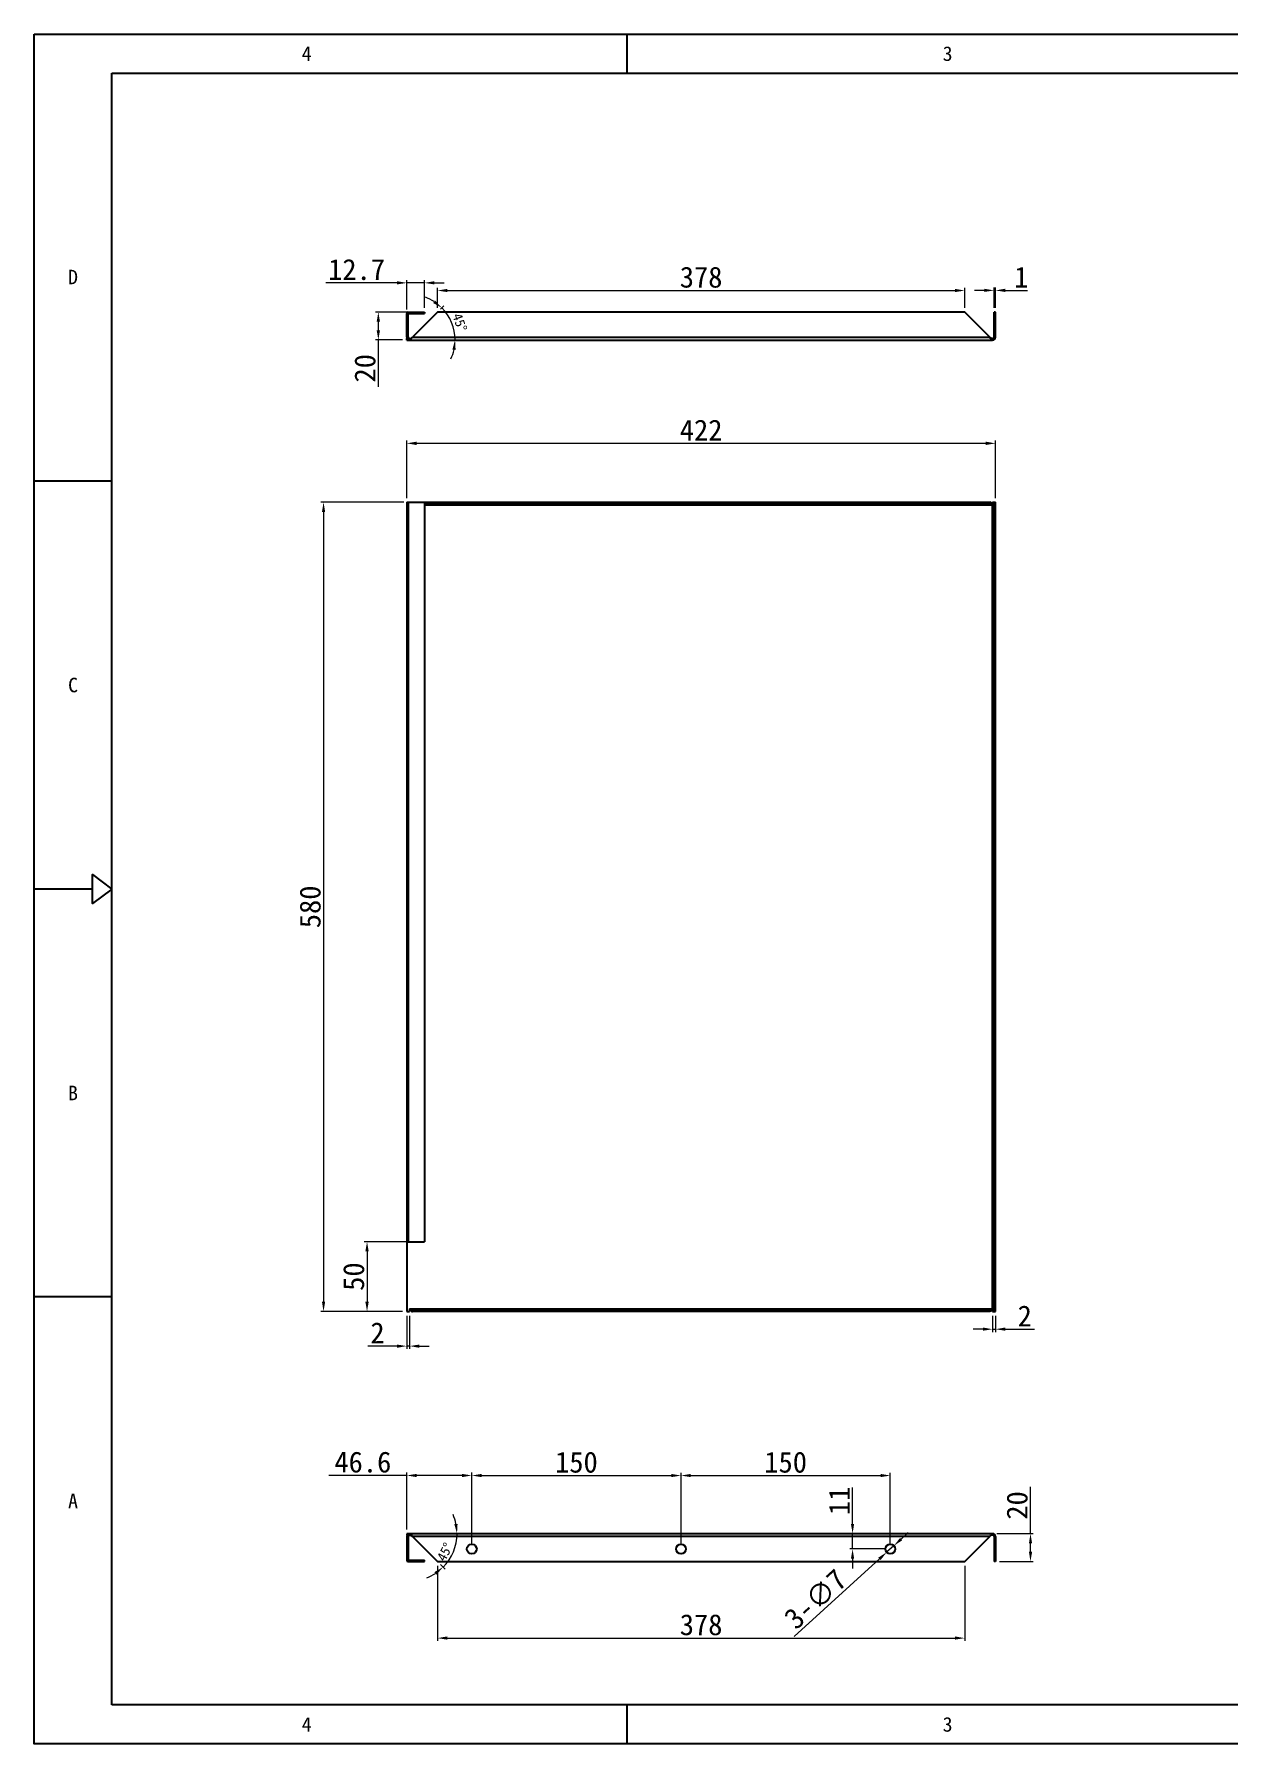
# Model space of a CAD drawing. Header units: millimetres. Extents: x 13106 to 40242, y 18888 to 28426.
# Drawn here: x 30254 to 31111, y 25378 to 26603 of the extents above; entities that cross this region are included whole.
import ezdxf
from ezdxf.enums import TextEntityAlignment as Align

# ---------------------------------------------------------------- set-up
doc = ezdxf.new("R2010")
doc.units = ezdxf.units.MM
doc.header["$PDSIZE"] = -1
doc.layers.add('02___PRT_ALL_AXES', color=7, linetype='Continuous')
doc.layers.add('print', color=30, linetype='Continuous')
doc.layers.add('dim', color=2, linetype='Continuous', lineweight=9)
doc.styles.add('Dartop', font='')
doc.styles.get('Dartop').set_extended_font_data('FangSong_GB2312')
doc.dimstyles.new('3', dxfattribs={"dimtxt": 15, "dimasz": 7, "dimexe": 2, "dimexo": 3, "dimgap": 2, "dimtad": 1, "dimzin": 9, "dimdsep": 46, "dimtxsty": 'Standard', "dimcen": 1, "dimadec": 1, "dimazin": 2, "dimtfac": 0.5, "dimtmove": 0, "dimatfit": 3, "dimfxl": 0, "dimtolj": 1, "dimlwd": 9, "dimlwe": 9, "dimarcsym": 0})

# ---------------------------------------------------------------- blocks, each defined once
blk = doc.blocks.new('*D74')
at = {"layer": 'Defpoints', "color": 0, "lineweight": 9, "transparency": 16777216}
for p in [(30543.3, 25508.2), (30921.3, 25508.2), (30921.3, 25453.3)]:
    blk.add_point(p, dxfattribs=at)
at = {"layer": 'dim', "color": 0, "lineweight": 9, "transparency": 16777216}
for p, q in [((30543.3, 25505.2), (30543.3, 25451.3)), ((30921.3, 25505.2), (30921.3, 25451.3)), ((30550.3, 25453.3), (30914.3, 25453.3))]:
    blk.add_line(p, q, dxfattribs=at)
for points in [[(30550.3, 25454.5), (30550.3, 25452.2), (30543.3, 25453.3)], [(30914.3, 25454.5), (30914.3, 25452.2), (30921.3, 25453.3)]]:
    blk.add_solid(points, dxfattribs=at)
at = {"layer": 'dim', "color": 0, "lineweight": 9, "transparency": 16777216, "insert": (30732.3, 25462.8), "char_height": 15, "attachment_point": 5}
blk.add_mtext('\\A1;378', dxfattribs=at)
blk = doc.blocks.new('*D75')
at = {"layer": 'Defpoints', "color": 0, "lineweight": 9, "transparency": 16777216}
for p in [(30717.9, 25569.8), (30567.9, 25517.2), (30717.9, 25517.2)]:
    blk.add_point(p, dxfattribs=at)
at = {"layer": 'dim', "color": 0, "lineweight": 9, "transparency": 16777216}
for p, q in [((30567.9, 25520.2), (30567.9, 25571.8)), ((30717.9, 25520.2), (30717.9, 25571.8)), ((30574.9, 25569.8), (30710.9, 25569.8))]:
    blk.add_line(p, q, dxfattribs=at)
for points in [[(30574.9, 25571), (30574.9, 25568.7), (30567.9, 25569.8)], [(30710.9, 25571), (30710.9, 25568.7), (30717.9, 25569.8)]]:
    blk.add_solid(points, dxfattribs=at)
at = {"layer": 'dim', "color": 0, "lineweight": 9, "transparency": 16777216, "insert": (30642.9, 25579.3), "char_height": 15, "attachment_point": 5}
blk.add_mtext('\\A1;150', dxfattribs=at)
blk = doc.blocks.new('*D76')
at = {"layer": 'Defpoints', "color": 0, "lineweight": 9, "transparency": 16777216}
for p in [(30867.9, 25569.8), (30717.9, 25517.2), (30867.9, 25517.2)]:
    blk.add_point(p, dxfattribs=at)
at = {"layer": 'dim', "color": 0, "lineweight": 9, "transparency": 16777216}
for p, q in [((30717.9, 25520.2), (30717.9, 25571.8)), ((30867.9, 25520.2), (30867.9, 25571.8)), ((30724.9, 25569.8), (30860.9, 25569.8))]:
    blk.add_line(p, q, dxfattribs=at)
for points in [[(30724.9, 25571), (30724.9, 25568.7), (30717.9, 25569.8)], [(30860.9, 25571), (30860.9, 25568.7), (30867.9, 25569.8)]]:
    blk.add_solid(points, dxfattribs=at)
at = {"layer": 'dim', "color": 0, "lineweight": 9, "transparency": 16777216, "insert": (30792.9, 25579.3), "char_height": 15, "attachment_point": 5}
blk.add_mtext('\\A1;150', dxfattribs=at)
blk = doc.blocks.new('*D77')
at = {"layer": 'Defpoints', "color": 0, "lineweight": 9, "transparency": 16777216}
for p in [(30524.4, 26403.7), (30500.9, 26383.7), (30521.3, 26383.7)]:
    blk.add_point(p, dxfattribs=at)
at = {"layer": 'dim', "color": 0, "lineweight": 9, "transparency": 16777216}
for p, q in [((30521.4, 26403.7), (30498.9, 26403.7)), ((30500.9, 26396.7), (30500.9, 26390.7)), ((30518.3, 26383.7), (30498.9, 26383.7)), ((30500.9, 26383.7), (30500.9, 26350.2))]:
    blk.add_line(p, q, dxfattribs=at)
for points in [[(30499.7, 26396.7), (30502.1, 26396.7), (30500.9, 26403.7)], [(30499.7, 26390.7), (30502.1, 26390.7), (30500.9, 26383.7)]]:
    blk.add_solid(points, dxfattribs=at)
at = {"layer": 'dim', "color": 0, "lineweight": 9, "transparency": 16777216, "insert": (30491.4, 26363.4), "char_height": 15, "attachment_point": 5, "rotation": 90}
blk.add_mtext('\\A1;20', dxfattribs=at)
blk = doc.blocks.new('*D78')
at = {"layer": 'Defpoints', "color": 0, "lineweight": 9, "transparency": 16777216}
for p in [(30521.3, 26424.6), (30521.3, 26402.6), (30534, 26403.7)]:
    blk.add_point(p, dxfattribs=at)
at = {"layer": 'dim', "color": 0, "lineweight": 9, "transparency": 16777216}
for p, q in [((30514.3, 26424.6), (30463.3, 26424.6)), ((30521.3, 26405.6), (30521.3, 26426.6)), ((30534, 26424.6), (30521.3, 26424.6)), ((30534, 26406.7), (30534, 26426.6)), ((30541, 26424.6), (30548, 26424.6))]:
    blk.add_line(p, q, dxfattribs=at)
for points in [[(30514.3, 26425.8), (30514.3, 26423.5), (30521.3, 26424.6)], [(30541, 26425.8), (30541, 26423.5), (30534, 26424.6)]]:
    blk.add_solid(points, dxfattribs=at)
at = {"layer": 'dim', "color": 0, "lineweight": 9, "transparency": 16777216, "insert": (30485.3, 26434.1), "char_height": 15, "attachment_point": 5}
blk.add_mtext('\\A1;12.7', dxfattribs=at)
blk = doc.blocks.new('*D79')
at = {"layer": 'Defpoints', "color": 0, "lineweight": 9, "transparency": 16777216}
for p in [(30921.3, 26419.1), (30543.3, 26403.7), (30921.3, 26403.7)]:
    blk.add_point(p, dxfattribs=at)
at = {"layer": 'dim', "color": 0, "lineweight": 9, "transparency": 16777216}
for p, q in [((30543.3, 26406.7), (30543.3, 26421.1)), ((30550.3, 26419.1), (30914.3, 26419.1)), ((30921.3, 26406.7), (30921.3, 26421.1))]:
    blk.add_line(p, q, dxfattribs=at)
for points in [[(30550.3, 26420.3), (30550.3, 26418), (30543.3, 26419.1)], [(30914.3, 26420.3), (30914.3, 26418), (30921.3, 26419.1)]]:
    blk.add_solid(points, dxfattribs=at)
at = {"layer": 'dim', "color": 0, "lineweight": 9, "transparency": 16777216, "insert": (30732.3, 26428.6), "char_height": 15, "attachment_point": 5}
blk.add_mtext('\\A1;378', dxfattribs=at)
blk = doc.blocks.new('*D80')
at = {"layer": 'Defpoints', "color": 0, "lineweight": 9, "transparency": 16777216}
for p in [(30941.3, 25528.2), (30968.4, 25528.2), (30943.3, 25508.2)]:
    blk.add_point(p, dxfattribs=at)
at = {"layer": 'dim', "color": 0, "lineweight": 9, "transparency": 16777216}
for p, q in [((30968.4, 25528.2), (30968.4, 25561.7)), ((30944.3, 25528.2), (30970.4, 25528.2)), ((30968.4, 25515.2), (30968.4, 25521.2)), ((30946.3, 25508.2), (30970.4, 25508.2))]:
    blk.add_line(p, q, dxfattribs=at)
for points in [[(30967.3, 25521.2), (30969.6, 25521.2), (30968.4, 25528.2)], [(30967.3, 25515.2), (30969.6, 25515.2), (30968.4, 25508.2)]]:
    blk.add_solid(points, dxfattribs=at)
at = {"layer": 'dim', "color": 0, "lineweight": 9, "transparency": 16777216, "insert": (30958.9, 25548.4), "char_height": 15, "attachment_point": 5, "rotation": 90}
blk.add_mtext('\\A1;20', dxfattribs=at)
blk = doc.blocks.new('*D81')
at = {"layer": 'Defpoints', "color": 0, "lineweight": 9, "transparency": 16777216}
for p in [(30529.8, 25737.4), (30492.8, 25687.4), (30521.3, 25687.4)]:
    blk.add_point(p, dxfattribs=at)
at = {"layer": 'dim', "color": 0, "lineweight": 9, "transparency": 16777216}
for p, q in [((30526.8, 25737.4), (30490.8, 25737.4)), ((30492.8, 25730.4), (30492.8, 25694.4)), ((30518.3, 25687.4), (30490.8, 25687.4))]:
    blk.add_line(p, q, dxfattribs=at)
for points in [[(30491.6, 25730.4), (30494, 25730.4), (30492.8, 25737.4)], [(30491.6, 25694.4), (30494, 25694.4), (30492.8, 25687.4)]]:
    blk.add_solid(points, dxfattribs=at)
at = {"layer": 'dim', "color": 0, "lineweight": 9, "transparency": 16777216, "insert": (30483.3, 25712.4), "char_height": 15, "attachment_point": 5, "rotation": 90}
blk.add_mtext('\\A1;50', dxfattribs=at)
blk = doc.blocks.new('*D82')
at = {"layer": 'Defpoints', "color": 0, "lineweight": 9, "transparency": 16777216}
for p in [(30543.3, 26403.7), (30551.5, 26400), (30521.3, 26383.7), (30525.3, 26385.7), (30941.3, 26383.7)]:
    blk.add_point(p, dxfattribs=at)
at = {"layer": 'dim', "color": 0, "lineweight": 9, "transparency": 16777216}
blk.add_line((30545.4, 26405.8), (30547.8, 26408.1), dxfattribs=at)
for start, end in [(57.3218, 69.6437), (0, 45), (335.3563, 347.6782)]:
    blk.add_arc((30523.3, 26383.7), 32.6, start, end, dxfattribs=at)
for points in [[(30541.6, 26412), (30540.2, 26410.2), (30546.4, 26406.7)], [(30554, 26376.8), (30556.3, 26376.6), (30555.9, 26383.7)]]:
    blk.add_solid(points, dxfattribs=at)
at = {"layer": 'dim', "color": 0, "lineweight": 9, "transparency": 16777216, "insert": (30559.3, 26396.3), "char_height": 7, "attachment_point": 5, "rotation": 289.3661}
blk.add_mtext('\\A1;45°', dxfattribs=at)
blk = doc.blocks.new('*D83')
at = {"layer": 'Defpoints', "color": 0, "lineweight": 9, "transparency": 16777216}
for p in [(30521.3, 25528.2), (30525.3, 25526.2), (30941.3, 25528.2), (30556.1, 25519.4), (30543.3, 25508.2)]:
    blk.add_point(p, dxfattribs=at)
at = {"layer": 'dim', "color": 0, "lineweight": 9, "transparency": 16777216}
blk.add_line((30545.4, 25506), (30548.7, 25502.7), dxfattribs=at)
for start, end in [(11.8328, 23.6656), (315, 360), (291.3344, 303.1672)]:
    blk.add_arc((30523.3, 25528.2), 34, start, end, dxfattribs=at)
for points in [[(30557.7, 25535.2), (30555.4, 25535), (30557.3, 25528.2)], [(30541.1, 25500.6), (30542.6, 25498.8), (30547.3, 25504.2)]]:
    blk.add_solid(points, dxfattribs=at)
at = {"layer": 'dim', "color": 0, "lineweight": 9, "transparency": 16777216, "insert": (30548.6, 25515.1), "char_height": 7, "attachment_point": 5, "rotation": 62.7242}
blk.add_mtext('\\A1;45°', dxfattribs=at)
blk = doc.blocks.new('*D84')
at = {"layer": 'Defpoints', "color": 0, "lineweight": 9, "transparency": 16777216}
for p in [(30840.9, 25528.2), (30867.9, 25528.2), (30867.9, 25517.2)]:
    blk.add_point(p, dxfattribs=at)
at = {"layer": 'dim', "color": 0, "lineweight": 9, "transparency": 16777216}
for p, q in [((30840.9, 25535.2), (30840.9, 25561.2)), ((30864.9, 25528.2), (30838.9, 25528.2)), ((30840.9, 25517.2), (30840.9, 25528.2)), ((30864.9, 25517.2), (30838.9, 25517.2)), ((30840.9, 25510.2), (30840.9, 25503.2))]:
    blk.add_line(p, q, dxfattribs=at)
for points in [[(30839.7, 25535.2), (30842, 25535.2), (30840.9, 25528.2)], [(30839.7, 25510.2), (30842, 25510.2), (30840.9, 25517.2)]]:
    blk.add_solid(points, dxfattribs=at)
at = {"layer": 'dim', "color": 0, "lineweight": 9, "transparency": 16777216, "insert": (30831.4, 25551.7), "char_height": 15, "attachment_point": 5, "rotation": 90}
blk.add_mtext('\\A1;11', dxfattribs=at)
blk = doc.blocks.new('*D87')
at = {"layer": 'Defpoints', "color": 0, "lineweight": 9, "transparency": 16777216}
for p in [(30521.3, 25687.4), (30523.3, 25687.4), (30521.3, 25662.6)]:
    blk.add_point(p, dxfattribs=at)
at = {"layer": 'dim', "color": 0, "lineweight": 9, "transparency": 16777216}
for p, q in [((30521.3, 25684.4), (30521.3, 25660.6)), ((30523.3, 25684.4), (30523.3, 25660.6)), ((30514.3, 25662.6), (30493.3, 25662.6)), ((30523.3, 25662.6), (30521.3, 25662.6)), ((30530.3, 25662.6), (30537.3, 25662.6))]:
    blk.add_line(p, q, dxfattribs=at)
for points in [[(30514.3, 25663.7), (30514.3, 25661.4), (30521.3, 25662.6)], [(30530.3, 25663.7), (30530.3, 25661.4), (30523.3, 25662.6)]]:
    blk.add_solid(points, dxfattribs=at)
at = {"layer": 'dim', "color": 0, "lineweight": 9, "transparency": 16777216, "insert": (30500.3, 25672.1), "char_height": 15, "attachment_point": 5}
blk.add_mtext('\\A1;2', dxfattribs=at)
blk = doc.blocks.new('*D88')
at = {"layer": 'Defpoints', "color": 0, "lineweight": 9, "transparency": 16777216}
for p in [(30941.3, 25687.4), (30943.3, 25687.4), (30943.3, 25674.7)]:
    blk.add_point(p, dxfattribs=at)
at = {"layer": 'dim', "color": 0, "lineweight": 9, "transparency": 16777216}
for p, q in [((30941.3, 25684.4), (30941.3, 25672.7)), ((30943.3, 25684.4), (30943.3, 25672.7)), ((30934.3, 25674.7), (30927.3, 25674.7)), ((30941.3, 25674.7), (30943.3, 25674.7)), ((30950.3, 25674.7), (30971.3, 25674.7))]:
    blk.add_line(p, q, dxfattribs=at)
for points in [[(30934.3, 25675.9), (30934.3, 25673.6), (30941.3, 25674.7)], [(30950.3, 25675.9), (30950.3, 25673.6), (30943.3, 25674.7)]]:
    blk.add_solid(points, dxfattribs=at)
at = {"layer": 'dim', "color": 0, "lineweight": 9, "transparency": 16777216, "insert": (30964.3, 25684.2), "char_height": 15, "attachment_point": 5}
blk.add_mtext('\\A1;2', dxfattribs=at)
blk = doc.blocks.new('*D92')
at = {"layer": 'Defpoints', "color": 0, "lineweight": 9, "transparency": 16777216}
for p in [(30865.3, 25514.8), (30870.5, 25519.5)]:
    blk.add_point(p, dxfattribs=at)
at = {"layer": 'dim', "color": 0, "lineweight": 9, "transparency": 16777216}
for p, q in [((30875.7, 25524.2), (30880.8, 25528.9)), ((30870.5, 25519.5), (30865.3, 25514.8)), ((30798.9, 25454.4), (30860.1, 25510.1))]:
    blk.add_line(p, q, dxfattribs=at)
for points in [[(30874.9, 25525.1), (30876.4, 25523.4), (30870.5, 25519.5)], [(30859.3, 25511), (30860.9, 25509.2), (30865.3, 25514.8)]]:
    blk.add_solid(points, dxfattribs=at)
at = {"layer": 'dim', "color": 0, "lineweight": 9, "transparency": 16777216, "insert": (30814.3, 25481.3), "char_height": 15, "attachment_point": 5, "rotation": 42.3011}
blk.add_mtext('\\A1;3-∅7', dxfattribs=at)
blk = doc.blocks.new('*D93')
at = {"layer": 'Defpoints', "color": 0, "lineweight": 9, "transparency": 16777216}
for p in [(30521.3, 26309.6), (30521.3, 26267.4), (30943.3, 26267.4)]:
    blk.add_point(p, dxfattribs=at)
at = {"layer": 'dim', "color": 0, "lineweight": 9, "transparency": 16777216}
for p, q in [((30521.3, 26270.4), (30521.3, 26311.6)), ((30936.3, 26309.6), (30528.3, 26309.6)), ((30943.3, 26270.4), (30943.3, 26311.6))]:
    blk.add_line(p, q, dxfattribs=at)
for points in [[(30528.3, 26310.8), (30528.3, 26308.4), (30521.3, 26309.6)], [(30936.3, 26310.8), (30936.3, 26308.4), (30943.3, 26309.6)]]:
    blk.add_solid(points, dxfattribs=at)
at = {"layer": 'dim', "color": 0, "lineweight": 9, "transparency": 16777216, "insert": (30732.3, 26319.1), "char_height": 15, "attachment_point": 5}
blk.add_mtext('\\A1;422', dxfattribs=at)
blk = doc.blocks.new('*D94')
at = {"layer": 'Defpoints', "color": 0, "lineweight": 9, "transparency": 16777216}
for p in [(30522.3, 26267.4), (30461.6, 25687.4), (30521.3, 25687.4)]:
    blk.add_point(p, dxfattribs=at)
at = {"layer": 'dim', "color": 0, "lineweight": 9, "transparency": 16777216}
for p, q in [((30519.3, 26267.4), (30459.6, 26267.4)), ((30461.6, 26260.4), (30461.6, 25694.4)), ((30518.3, 25687.4), (30459.6, 25687.4))]:
    blk.add_line(p, q, dxfattribs=at)
for points in [[(30460.5, 26260.4), (30462.8, 26260.4), (30461.6, 26267.4)], [(30460.5, 25694.4), (30462.8, 25694.4), (30461.6, 25687.4)]]:
    blk.add_solid(points, dxfattribs=at)
at = {"layer": 'dim', "color": 0, "lineweight": 9, "transparency": 16777216, "insert": (30452.1, 25977.4), "char_height": 15, "attachment_point": 5, "rotation": 90}
blk.add_mtext('\\A1;580', dxfattribs=at)
blk = doc.blocks.new('*D288')
at = {"layer": 'Defpoints', "color": 0, "lineweight": 9, "transparency": 16777216}
for p in [(30943.3, 26419.2), (30942.3, 26403.7), (30943.3, 26403.7)]:
    blk.add_point(p, dxfattribs=at)
at = {"layer": 'dim', "color": 0, "lineweight": 9, "transparency": 16777216}
for p, q in [((30935.3, 26419.2), (30928.3, 26419.2)), ((30942.3, 26406.7), (30942.3, 26421.2)), ((30942.3, 26419.2), (30943.3, 26419.2)), ((30943.3, 26406.7), (30943.3, 26421.2)), ((30950.3, 26419.2), (30966.3, 26419.2))]:
    blk.add_line(p, q, dxfattribs=at)
for points in [[(30935.3, 26420.4), (30935.3, 26418.1), (30942.3, 26419.2)], [(30950.3, 26420.4), (30950.3, 26418.1), (30943.3, 26419.2)]]:
    blk.add_solid(points, dxfattribs=at)
at = {"layer": 'dim', "color": 0, "lineweight": 9, "transparency": 16777216, "insert": (30961.8, 26428.7), "char_height": 15, "attachment_point": 5}
blk.add_mtext('\\A1;1', dxfattribs=at)
blk = doc.blocks.new('*D349')
at = {"layer": 'Defpoints', "color": 0, "lineweight": 9, "transparency": 16777216}
for p in [(30521.3, 25569.9), (30521.3, 25528.2), (30567.9, 25517.2)]:
    blk.add_point(p, dxfattribs=at)
at = {"layer": 'dim', "color": 0, "lineweight": 9, "transparency": 16777216}
for p, q in [((30521.3, 25531.2), (30521.3, 25571.9)), ((30567.9, 25520.2), (30567.9, 25571.9)), ((30521.3, 25569.9), (30465.3, 25569.9)), ((30560.9, 25569.9), (30528.3, 25569.9))]:
    blk.add_line(p, q, dxfattribs=at)
for points in [[(30528.3, 25571), (30528.3, 25568.7), (30521.3, 25569.9)], [(30560.9, 25571), (30560.9, 25568.7), (30567.9, 25569.9)]]:
    blk.add_solid(points, dxfattribs=at)
at = {"layer": 'dim', "color": 0, "lineweight": 9, "transparency": 16777216, "insert": (30489.8, 25579.4), "char_height": 15, "attachment_point": 5}
blk.add_mtext('\\A1;46.6', dxfattribs=at)

msp = doc.modelspace()

# ---------------------------------------------------------------- linework, layer by layer
at = {"color": 0}
for p, q in [((30679.257, 26574.987), (30679.257, 26602.834)), ((30309.879, 25405.409), (30309.879, 26574.987)), ((30309.879, 26574.987), (31967.59, 26574.987)), ((30309.879, 26282.593), (30254.185, 26282.593)), ((30295.956, 25990.198), (30254.185, 25990.198)), ((30309.879, 25697.804), (30254.185, 25697.804)), ((31967.59, 25405.409), (30309.879, 25405.409)), ((30679.257, 25377.562), (30679.257, 25405.409))]:
    msp.add_line(p, q, dxfattribs=at)
at = {"color": 3, "linetype": 'Continuous'}
for p, q in [((30521.296, 26385.653), (30521.296, 26402.628)), ((30522.321, 26403.653), (30533.996, 26403.653)), ((30543.296, 26403.653), (30525.296, 26385.653)), ((30921.296, 26403.653), (30543.296, 26403.653)), ((30939.296, 26385.653), (30921.296, 26403.653)), ((30943.296, 26385.653), (30943.296, 26403.653)), ((30521.296, 26383.653), (30941.296, 26383.653)), ((30525.228, 26385.545), (30525.296, 26385.653)), ((30525.296, 26385.653), (30939.296, 26385.653)), ((30939.364, 26385.545), (30939.296, 26385.653)), ((30521.296, 26267.385), (30521.296, 25737.385)), ((30521.296, 26267.385), (30939.296, 26267.385)), ((30522.321, 26267.385), (30522.321, 25737.385)), ((30533.996, 26267.385), (30533.996, 25737.385)), ((30943.296, 25687.385), (30943.296, 26267.385)), ((30521.296, 25737.385), (30533.996, 25737.385)), ((30939.296, 25687.385), (30525.296, 25687.385)), ((30941.296, 25528.162), (30521.296, 25528.162)), ((30521.296, 25526.162), (30521.296, 25509.187)), ((30525.228, 25526.269), (30525.296, 25526.162)), ((30525.296, 25526.162), (30543.296, 25508.162)), ((30939.296, 25526.162), (30525.296, 25526.162)), ((30921.296, 25508.162), (30939.296, 25526.162)), ((30939.364, 25526.269), (30939.296, 25526.162)), ((30943.296, 25526.162), (30943.296, 25508.162)), ((30522.321, 25508.162), (30533.996, 25508.162)), ((30543.296, 25508.162), (30921.296, 25508.162))]:
    msp.add_line(p, q, dxfattribs=at)
at = {"color": 7, "linetype": 'Continuous'}
for p, q in [((30521.296, 26402.628), (30522.296, 26402.628)), ((30522.296, 26385.653), (30522.296, 26402.628)), ((30522.321, 26403.653), (30522.321, 26402.653)), ((30522.321, 26402.653), (30533.996, 26402.653)), ((30533.996, 26403.653), (30533.996, 26402.653)), ((30943.296, 26403.653), (30942.296, 26403.653)), ((30942.296, 26385.653), (30942.296, 26403.653)), ((30521.296, 26385.653), (30522.296, 26385.653)), ((30521.296, 26383.653), (30521.296, 26384.653)), ((30521.296, 26384.653), (30523.296, 26384.653)), ((30521.299, 26385.545), (30522.298, 26385.599)), ((30523.296, 26383.653), (30523.296, 26384.653)), ((30525.202, 26385.579), (30525.228, 26385.599)), ((30525.228, 26385.599), (30525.273, 26385.635)), ((30525.228, 26385.545), (30525.228, 26385.599)), ((30939.364, 26385.599), (30939.319, 26385.635)), ((30939.364, 26385.545), (30939.364, 26385.599)), ((30939.39, 26385.579), (30939.364, 26385.599)), ((30941.296, 26383.653), (30941.296, 26384.653)), ((30943.296, 26385.653), (30942.296, 26385.653)), ((30533.996, 26266.385), (30939.296, 26266.385)), ((30941.296, 26265.385), (30533.996, 26265.385)), ((30543.296, 26267.385), (30543.296, 26266.385)), ((30921.296, 26267.385), (30921.296, 26266.385)), ((30939.296, 26267.385), (30939.296, 26266.385)), ((30939.364, 26267.382), (30939.364, 26266.384)), ((30941.296, 25687.385), (30941.296, 26267.385)), ((30941.296, 26267.385), (30943.296, 26267.385)), ((30942.296, 25687.385), (30942.296, 26267.385)), ((30521.296, 25737.385), (30521.296, 25687.385)), ((30521.296, 25687.385), (30523.296, 25687.385)), ((30523.296, 25689.385), (30941.296, 25689.385)), ((30523.296, 25689.385), (30523.296, 25687.385)), ((30525.228, 25687.388), (30525.228, 25688.386)), ((30939.296, 25688.385), (30525.296, 25688.385)), ((30525.296, 25687.385), (30525.296, 25688.385)), ((30543.296, 25687.385), (30543.296, 25688.385)), ((30921.296, 25687.385), (30921.296, 25688.385)), ((30939.296, 25687.385), (30939.296, 25688.385)), ((30939.364, 25687.388), (30939.364, 25688.386)), ((30941.296, 25687.385), (30943.296, 25687.385)), ((30521.296, 25528.162), (30521.296, 25527.162)), ((30521.574, 25527.162), (30521.296, 25527.162)), ((30521.296, 25526.162), (30522.296, 25526.162)), ((30522.296, 25526.162), (30522.296, 25509.187)), ((30523.296, 25528.162), (30523.296, 25527.162)), ((30525.202, 25526.236), (30525.228, 25526.216)), ((30525.228, 25526.269), (30525.228, 25526.216)), ((30525.228, 25526.216), (30525.273, 25526.18)), ((30939.364, 25526.216), (30939.319, 25526.18)), ((30939.364, 25526.269), (30939.364, 25526.216)), ((30939.39, 25526.236), (30939.364, 25526.216)), ((30941.296, 25528.162), (30941.296, 25527.162)), ((30943.296, 25526.162), (30942.296, 25526.162)), ((30942.296, 25526.162), (30942.296, 25508.162)), ((30521.296, 25509.187), (30522.296, 25509.187)), ((30522.321, 25508.162), (30522.321, 25509.162)), ((30522.321, 25509.162), (30533.996, 25509.162)), ((30533.996, 25508.162), (30533.996, 25509.162)), ((30943.296, 25508.162), (30942.296, 25508.162))]:
    msp.add_line(p, q, dxfattribs=at)
at = {"color": 0}
msp.add_lwpolyline([(30309.879, 25990.198), (30295.956, 25979.755), (30295.956, 26000.641), (30309.879, 25990.198)], close=True, dxfattribs=at)
at = {"color": 3, "linetype": 'Continuous'}
for centre, radius, start, end in [((30522.321, 26402.628), 1.025, 90, 180), ((30523.296, 26385.653), 2, 180, 210.149306), ((30941.296, 26385.653), 2, 270, 0), ((30939.296, 26266.571), 0.814, 85.176727, 89.994085), ((30525.296, 25688.199), 0.814, 265.176727, 269.994085), ((30939.296, 25688.199), 0.814, 270.005915, 274.823273), ((30523.296, 25526.162), 2, 90, 180), ((30941.296, 25526.162), 2, 0, 90), ((30522.321, 25509.187), 1.025, 180, 270)]:
    msp.add_arc(centre, radius, start, end, dxfattribs=at)
at = {"color": 7, "linetype": 'Continuous'}
for centre, radius, start, end in [((30522.321, 26402.628), 0.025, 90, 180), ((30523.296, 26385.653), 1, 180, 270), ((30941.296, 26385.653), 1, 270, 0), ((30939.296, 26264.761), 1.624, 87.585293, 89.99904), ((30525.296, 25690.009), 1.624, 267.585293, 269.99904), ((30939.296, 25690.009), 1.624, 270.00096, 272.414707), ((30523.296, 25526.162), 1, 90, 180), ((30941.296, 25526.162), 1, 0, 90), ((30522.321, 25509.187), 0.025, 180, 270)]:
    msp.add_arc(centre, radius, start, end, dxfattribs=at)
for points, knots in [([(30523.296, 26384.653), (30523.457, 26384.653), (30523.79, 26384.705), (30524.27, 26384.915), (30524.739, 26385.22), (30525.045, 26385.456), (30525.202, 26385.579)], [0, 0, 0, 0, 0.22320891, 0.46241624, 0.72330962, 1, 1, 1, 1]), ([(30941.296, 26384.653), (30941.136, 26384.653), (30940.802, 26384.705), (30940.322, 26384.915), (30939.853, 26385.22), (30939.547, 26385.456), (30939.39, 26385.579)], [0, 0, 0, 0, 0.22320891, 0.46241624, 0.72330962, 1, 1, 1, 1]), ([(30941.296, 26265.385), (30941.137, 26265.51), (30940.754, 26265.81), (30940.14, 26266.219), (30939.614, 26266.373), (30939.364, 26266.384)], [0, 0, 0, 0, 0.2759611, 0.66081747, 1, 1, 1, 1]), ([(30523.296, 25689.385), (30523.456, 25689.26), (30523.838, 25688.96), (30524.452, 25688.551), (30524.979, 25688.397), (30525.228, 25688.386)], [0, 0, 0, 0, 0.2759611, 0.66081747, 1, 1, 1, 1]), ([(30941.296, 25689.385), (30941.137, 25689.26), (30940.754, 25688.96), (30940.14, 25688.551), (30939.614, 25688.397), (30939.364, 25688.386)], [0, 0, 0, 0, 0.2759611, 0.66081747, 1, 1, 1, 1]), ([(30523.296, 25527.162), (30523.457, 25527.162), (30523.79, 25527.11), (30524.27, 25526.9), (30524.739, 25526.595), (30525.045, 25526.359), (30525.202, 25526.236)], [0, 0, 0, 0, 0.22320891, 0.46241624, 0.72330962, 1, 1, 1, 1]), ([(30941.296, 25527.162), (30941.136, 25527.162), (30940.802, 25527.11), (30940.322, 25526.9), (30939.853, 25526.595), (30939.547, 25526.359), (30939.39, 25526.236)], [0, 0, 0, 0, 0.22320891, 0.46241624, 0.72330962, 1, 1, 1, 1])]:
    msp.add_open_spline(points, degree=3, knots=knots, dxfattribs=at)
at = {"color": 3, "linetype": 'Continuous'}
for points, knots in [([(30523.296, 26383.653), (30523.464, 26383.653), (30523.731, 26383.745), (30524.035, 26383.97), (30524.372, 26384.302), (30524.772, 26384.835), (30525.071, 26385.299), (30525.228, 26385.545)], [0, 0, 0, 0, 0.18024056, 0.28657179, 0.40679, 0.68606918, 1, 1, 1, 1]), ([(30941.296, 26383.653), (30941.128, 26383.653), (30940.861, 26383.745), (30940.557, 26383.97), (30940.221, 26384.302), (30939.82, 26384.835), (30939.522, 26385.299), (30939.364, 26385.545)], [0, 0, 0, 0, 0.18024056, 0.28657179, 0.40679, 0.68606918, 1, 1, 1, 1]), ([(30941.296, 26265.385), (30941.138, 26265.634), (30940.833, 26266.11), (30940.293, 26266.856), (30939.746, 26267.35), (30939.364, 26267.382)], [0, 0, 0, 0, 0.31233374, 0.59425373, 1, 1, 1, 1]), ([(30523.296, 25689.385), (30523.454, 25689.136), (30523.759, 25688.66), (30524.299, 25687.914), (30524.846, 25687.42), (30525.228, 25687.388)], [0, 0, 0, 0, 0.31233374, 0.59425373, 1, 1, 1, 1]), ([(30941.296, 25689.385), (30941.138, 25689.136), (30940.833, 25688.66), (30940.293, 25687.914), (30939.746, 25687.42), (30939.364, 25687.388)], [0, 0, 0, 0, 0.31233374, 0.59425373, 1, 1, 1, 1]), ([(30523.296, 25528.162), (30523.464, 25528.162), (30523.731, 25528.07), (30524.035, 25527.844), (30524.372, 25527.513), (30524.772, 25526.98), (30525.071, 25526.516), (30525.228, 25526.269)], [0, 0, 0, 0, 0.18024056, 0.28657179, 0.40679, 0.68606918, 1, 1, 1, 1]), ([(30941.296, 25528.162), (30941.128, 25528.162), (30940.861, 25528.07), (30940.557, 25527.844), (30940.221, 25527.513), (30939.82, 25526.98), (30939.522, 25526.516), (30939.364, 25526.269)], [0, 0, 0, 0, 0.18024056, 0.28657179, 0.40679, 0.68606918, 1, 1, 1, 1])]:
    msp.add_open_spline(points, degree=3, knots=knots, dxfattribs=at)
at = {"layer": '02___PRT_ALL_AXES', "color": 3, "linetype": 'Continuous'}
for centre in [(30567.896, 25517.162), (30717.896, 25517.162), (30867.896, 25517.162)]:
    msp.add_circle(centre, 3.5, dxfattribs=at)
at = {"layer": 'print'}
msp.add_lwpolyline([(30254.185, 26602.834), (32023.284, 26602.834), (32023.284, 25377.562), (30254.185, 25377.562)], close=True, dxfattribs=at)

# ---------------------------------------------------------------- texts
at = {"color": 0, "style": 'Dartop'}
for s, p in [('4', (30449.519, 26588.911)), ('3', (30908.996, 26588.911)), ('D', (30282.032, 26428.79)), ('C', (30282.032, 26136.395)), ('B', (30282.032, 25844.001)), ('A', (30282.032, 25551.606)), ('4', (30449.519, 25391.485)), ('3', (30908.996, 25391.485))]:
    msp.add_text(s, height=10.443, dxfattribs=at).set_placement(p, align=Align.MIDDLE_CENTER)

# ---------------------------------------------------------------- dimensions: what is measured, and where the dimension line sits
at = {"layer": 'dim', "lineweight": 9}
for base, p1, p2, picture, middle in [((30521.296, 26424.627), (30533.996, 26403.653), (30521.296, 26402.628), '*D78', (30485.296, 26434.127)), ((30921.296, 26419.121), (30543.296, 26403.653), (30921.296, 26403.653), '*D79', (30732.296, 26428.621)), ((30943.296, 26419.224), (30942.296, 26403.653), (30943.296, 26403.653), '*D288', (30961.796, 26428.724)), ((30521.296, 26309.589), (30943.296, 26267.385), (30521.296, 26267.385), '*D93', (30732.296, 26319.089)), ((30943.296, 25674.722), (30941.296, 25687.385), (30943.296, 25687.385), '*D88', (30964.296, 25684.222)), ((30521.296, 25662.573), (30523.296, 25687.385), (30521.296, 25687.385), '*D87', (30500.296, 25672.073)), ((30521.296, 25569.851), (30567.896, 25517.162), (30521.296, 25528.162), '*D349', (30489.796, 25579.351)), ((30717.896, 25569.835), (30567.896, 25517.162), (30717.896, 25517.162), '*D75', (30642.896, 25579.335)), ((30867.896, 25569.835), (30717.896, 25517.162), (30867.896, 25517.162), '*D76', (30792.896, 25579.335))]:
    dim = msp.add_linear_dim(base=base, p1=p1, p2=p2, dimstyle='3', dxfattribs=at)
    dim.commit()
    dim.dimension.update_dxf_attribs({"geometry": picture, "text_midpoint": middle})
for base, line1, line2, picture, middle in [((30551.539, 26399.959), ((30521.296, 26383.653), (30941.296, 26383.653)), ((30543.296, 26403.653), (30525.296, 26385.653)), '*D82', (30554.063, 26394.467)), ((30556.094, 25519.374), ((30941.296, 25528.162), (30521.296, 25528.162)), ((30525.296, 25526.162), (30543.296, 25508.162)), '*D83', (30553.476, 25512.601))]:
    dim = msp.add_angular_dim_2l(base=base, line1=line1, line2=line2, dimstyle='3', override={"dimtxt": 7}, dxfattribs=at)
    dim.commit()
    dim.dimension.update_dxf_attribs({"geometry": picture, "text_midpoint": middle, "dimtype": 162})
for base, p1, p2, picture, middle in [((30500.916, 26383.653), (30524.442, 26403.653), (30521.296, 26383.653), '*D77', (30491.416, 26363.403)), ((30461.619, 25687.385), (30522.321, 26267.385), (30521.296, 25687.385), '*D94', (30452.119, 25977.385)), ((30492.805, 25687.385), (30529.755, 25737.385), (30521.296, 25687.385), '*D81', (30483.305, 25712.385)), ((30840.878, 25528.162), (30867.896, 25517.162), (30867.896, 25528.162), '*D84', (30831.378, 25551.662)), ((30968.424, 25528.162), (30943.296, 25508.162), (30941.296, 25528.162), '*D80', (30958.924, 25548.412))]:
    dim = msp.add_linear_dim(base=base, p1=p1, p2=p2, angle=90, dimstyle='3', dxfattribs=at)
    dim.commit()
    dim.dimension.update_dxf_attribs({"geometry": picture, "text_midpoint": middle})
dim = msp.add_diameter_dim_2p(p1=(30870.485, 25519.518), p2=(30865.307, 25514.806), text='3-<>', dimstyle='3', dxfattribs=at)
dim.commit()
dim.dimension.update_dxf_attribs({"geometry": '*D92', "text_midpoint": (30820.714, 25474.228), "dimtype": 163})
dim = msp.add_linear_dim(base=(30921.296, 25453.342), p1=(30543.296, 25508.162), p2=(30921.296, 25508.162), dimstyle='3', dxfattribs=at)
dim.commit()
dim.dimension.update_dxf_attribs({"geometry": '*D74', "text_midpoint": (30732.296, 25453.342), "dimtype": 160})

doc.saveas('drawing.dxf')
